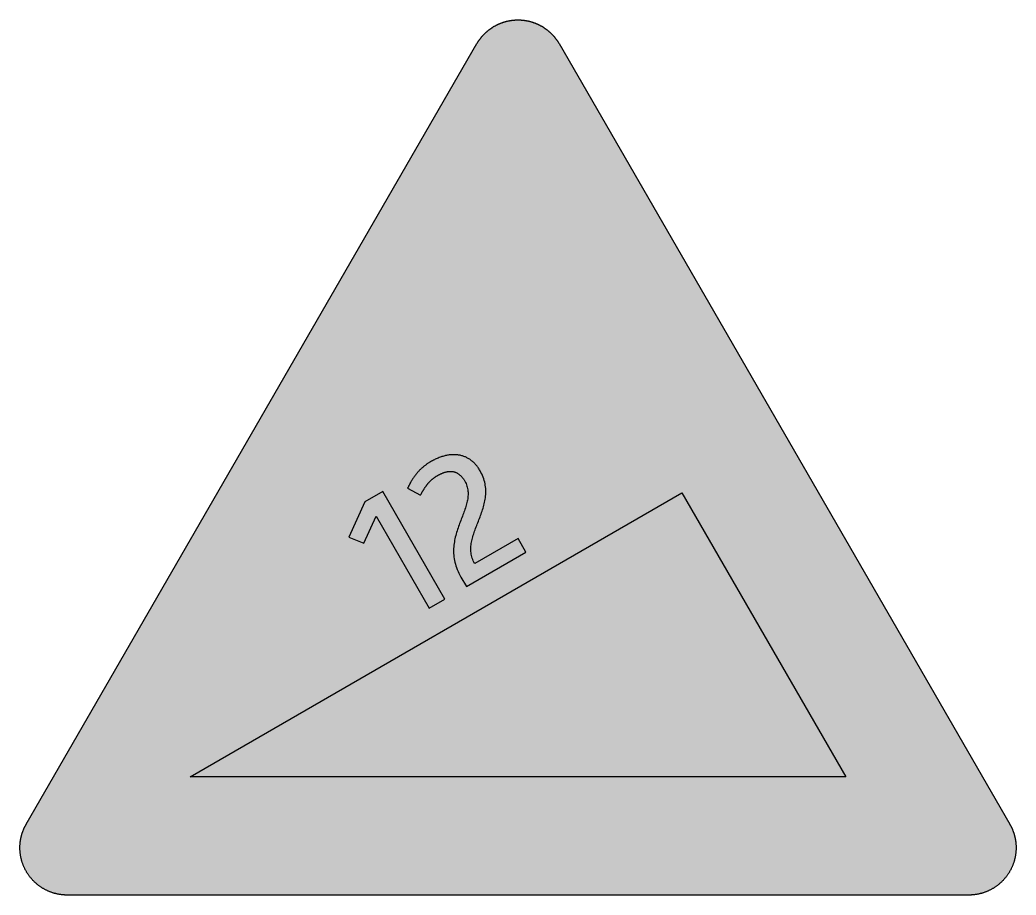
# Model space of a CAD drawing. Header units: millimetres. Extents: x 0 to 297, y 0 to 261.
import ezdxf

# ---------------------------------------------------------------- set-up
doc = ezdxf.new("R2010")
doc.units = ezdxf.units.MM

msp = doc.modelspace()

# ---------------------------------------------------------------- hatches: boundary and pattern name
for color, points in [(254, [(14.1633, 0.0526), (13.9878, 0.0533), (13.8125, 0.0559), (13.6373, 0.061), (13.462, 0.0686), (13.2893, 0.0787), (13.114, 0.0914), (12.9413, 0.1041), (12.7686, 0.1194), (12.5959, 0.1397), (12.4231, 0.16), (12.2504, 0.1803), (12.0777, 0.2057), (11.9075, 0.2337), (11.7373, 0.2616), (11.5672, 0.2921), (11.397, 0.3251), (11.2268, 0.3607), (11.0592, 0.3962), (10.8915, 0.4369), (10.7239, 0.4775), (10.5562, 0.5207), (10.3886, 0.5664), (10.2235, 0.6121), (10.0584, 0.6604), (9.8933, 0.7137), (9.7307, 0.7645), (9.5682, 0.8204), (9.4056, 0.8788), (9.2431, 0.9373), (9.083, 0.9982), (8.923, 1.0617), (8.763, 1.1252), (8.6055, 1.1938), (8.4455, 1.2624), (8.2906, 1.331), (8.1331, 1.4046), (7.9781, 1.4783), (7.8232, 1.5545), (7.6708, 1.6332), (7.5184, 1.7145), (7.366, 1.7958), (7.2161, 1.8796), (7.0663, 1.966), (6.919, 2.0549), (6.7716, 2.1438), (6.6243, 2.2352), (6.4795, 2.3266), (6.3348, 2.4232), (6.19, 2.5197), (6.0477, 2.6187), (5.908, 2.7178), (5.7683, 2.8219), (5.6286, 2.9261), (5.4915, 3.0302), (5.3543, 3.1394), (5.2197, 3.2487), (5.0851, 3.3579), (4.953, 3.4722), (4.8209, 3.5865), (4.6914, 3.7033), (4.5644, 3.8202), (4.4348, 3.9395), (4.3104, 4.0615), (4.1859, 4.1859), (4.0615, 4.3104), (3.9395, 4.4374), (3.8202, 4.5644), (3.7033, 4.6914), (3.5865, 4.8235), (3.4722, 4.953), (3.3579, 5.0876), (3.2487, 5.2197), (3.1369, 5.3543), (3.0302, 5.4915), (2.9235, 5.6286), (2.8194, 5.7683), (2.7178, 5.908), (2.6187, 6.0503), (2.5197, 6.19), (2.4232, 6.3348), (2.3266, 6.4795), (2.2352, 6.6243), (2.1438, 6.7716), (2.0523, 6.919), (1.966, 7.0663), (1.8796, 7.2161), (1.7958, 7.366), (1.7145, 7.5184), (1.6332, 7.6708), (1.5545, 7.8232), (1.4783, 7.9781), (1.4046, 8.1331), (1.331, 8.2906), (1.2598, 8.4455), (1.1913, 8.6055), (1.1252, 8.763), (1.0592, 8.923), (0.9982, 9.083), (0.9373, 9.2431), (0.8763, 9.4056), (0.8204, 9.5682), (0.7645, 9.7307), (0.7112, 9.8933), (0.6604, 10.0584), (0.6121, 10.2235), (0.5639, 10.3911), (0.5207, 10.5562), (0.4775, 10.7239), (0.4343, 10.8915), (0.3962, 11.0592), (0.3607, 11.2268), (0.3251, 11.397), (0.2921, 11.5672), (0.2616, 11.7373), (0.2311, 11.9075), (0.2057, 12.0802), (0.1803, 12.2504), (0.1575, 12.4231), (0.1372, 12.5959), (0.1194, 12.7686), (0.1041, 12.9413), (0.0889, 13.114), (0.0787, 13.2893), (0.0686, 13.462), (0.061, 13.6373), (0.0559, 13.8125), (0.0508, 13.9878), (0.0508, 14.163), (0.0508, 14.2773), (0.0533, 14.3942), (0.0559, 14.511), (0.0584, 14.6253), (0.0635, 14.7422), (0.0686, 14.859), (0.0737, 14.9733), (0.0813, 15.0901), (0.0889, 15.2044), (0.0991, 15.3187), (0.1092, 15.4356), (0.1194, 15.5499), (0.1321, 15.6642), (0.1448, 15.7785), (0.1575, 15.8953), (0.1727, 16.0096), (0.188, 16.1239), (0.2032, 16.2382), (0.221, 16.35), (0.2413, 16.4643), (0.2591, 16.5786), (0.2794, 16.6929), (0.2997, 16.8046), (0.3226, 16.9189), (0.3454, 17.0307), (0.3708, 17.145), (0.3937, 17.2568), (0.4191, 17.3685), (0.447, 17.4803), (0.475, 17.592), (0.5029, 17.7038), (0.5334, 17.8156), (0.5613, 17.9273), (0.5944, 18.0365), (0.6248, 18.1483), (0.6579, 18.2575), (0.6934, 18.3693), (0.7264, 18.4785), (0.762, 18.5877), (0.8001, 18.6969), (0.8382, 18.8062), (0.8763, 18.9128), (0.9144, 19.0221), (0.955, 19.1313), (0.9957, 19.238), (1.0389, 19.3446), (1.0795, 19.4539), (1.1252, 19.5605), (1.1684, 19.6647), (1.2141, 19.7714), (1.2598, 19.878), (1.3081, 19.9822), (1.3564, 20.0889), (1.4046, 20.193), (1.4554, 20.2971), (1.5062, 20.4013), (1.557, 20.5054), (1.6104, 20.607), (1.6637, 20.7112), (1.717, 20.8128), (1.7729, 20.9144), (1.8263, 21.016), (1.8847, 21.1176), (1.9406, 21.2192), (136.2523, 253.8501), (136.3091, 253.9492), (136.3675, 254.0483), (136.4285, 254.1473), (136.4894, 254.2464), (136.5504, 254.3454), (136.6139, 254.442), (136.6774, 254.5385), (136.7409, 254.635), (136.8044, 254.7315), (136.8704, 254.8255), (136.9365, 254.922), (137.0025, 255.016), (137.0711, 255.11), (137.1397, 255.2014), (137.2083, 255.2954), (137.2794, 255.3868), (137.3505, 255.4783), (137.4216, 255.5672), (137.4927, 255.6586), (137.5664, 255.7475), (137.6401, 255.8364), (137.7137, 255.9253), (137.7874, 256.0117), (137.8636, 256.098), (137.9398, 256.1844), (138.016, 256.2708), (138.0947, 256.3546), (138.1735, 256.4409), (138.2522, 256.5222), (138.3309, 256.606), (138.4122, 256.6899), (138.4935, 256.7711), (138.5748, 256.8524), (138.6586, 256.9312), (138.7399, 257.0124), (138.8237, 257.0912), (138.9075, 257.1699), (138.9939, 257.2461), (139.0802, 257.3249), (139.1641, 257.4011), (139.253, 257.4747), (139.3393, 257.5509), (139.4282, 257.6246), (139.5171, 257.6982), (139.606, 257.7719), (139.6949, 257.843), (139.7864, 257.9141), (139.8778, 257.9853), (139.9692, 258.0564), (140.0607, 258.125), (140.1547, 258.1935), (140.2486, 258.2596), (140.3426, 258.3282), (140.4366, 258.3942), (140.5331, 258.4602), (140.6296, 258.5237), (140.7262, 258.5872), (140.8227, 258.6507), (140.9192, 258.7142), (141.0183, 258.7752), (141.1173, 258.8362), (141.2164, 258.8946), (141.3154, 258.9555), (141.4145, 259.014), (141.5161, 259.0698), (141.6177, 259.1283), (141.7193, 259.1841), (141.8209, 259.2375), (141.9225, 259.2934), (142.0266, 259.3467), (142.1308, 259.3975), (142.2324, 259.4508), (142.3365, 259.5016), (142.4407, 259.5499), (142.5473, 259.6007), (142.6515, 259.6464), (142.7556, 259.6947), (142.8623, 259.7404), (142.969, 259.7861), (143.0757, 259.8318), (143.1823, 259.875), (143.289, 259.9182), (143.3957, 259.9588), (143.5049, 259.9995), (143.6116, 260.0401), (143.7208, 260.0808), (143.83, 260.1189), (143.9393, 260.1544), (144.0485, 260.1925), (144.1577, 260.2281), (144.2669, 260.2636), (144.3761, 260.2967), (144.4879, 260.3297), (144.5971, 260.3627), (144.7089, 260.3932), (144.8206, 260.4237), (144.9299, 260.4516), (145.0416, 260.4821), (145.1534, 260.5075), (145.2651, 260.5354), (145.3794, 260.5608), (145.4912, 260.5862), (145.603, 260.6091), (145.7173, 260.6319), (145.829, 260.6548), (145.9433, 260.6751), (146.0551, 260.6954), (146.1694, 260.7158), (146.2837, 260.7335), (146.398, 260.7513), (146.5123, 260.7666), (146.6266, 260.7818), (146.7409, 260.797), (146.8552, 260.8123), (146.9695, 260.825), (147.0838, 260.8351), (147.2006, 260.8478), (147.3149, 260.858), (147.4292, 260.8656), (147.5461, 260.8732), (147.6604, 260.8809), (147.7772, 260.8859), (147.8915, 260.8936), (148.0083, 260.8961), (148.1226, 260.9012), (148.2395, 260.9037), (148.3563, 260.9037), (148.4706, 260.9037), (148.5875, 260.9037), (148.7043, 260.9037), (148.8186, 260.9012), (148.9354, 260.8961), (149.0523, 260.8936), (149.1666, 260.8859), (149.2834, 260.8809), (149.3977, 260.8732), (149.512, 260.8656), (149.6289, 260.858), (149.7432, 260.8478), (149.8575, 260.8351), (149.9743, 260.825), (150.0886, 260.8123), (150.2029, 260.797), (150.3172, 260.7818), (150.4315, 260.7666), (150.5458, 260.7513), (150.6601, 260.7335), (150.7744, 260.7158), (150.8862, 260.6954), (151.0005, 260.6751), (151.1148, 260.6548), (151.2265, 260.6319), (151.3408, 260.6091), (151.4526, 260.5862), (151.5643, 260.5608), (151.6761, 260.5354), (151.7879, 260.5075), (151.8996, 260.4821), (152.0114, 260.4516), (152.1231, 260.4237), (152.2349, 260.3932), (152.3467, 260.3627), (152.4559, 260.3297), (152.5676, 260.2967), (152.6769, 260.2636), (152.7861, 260.2281), (152.8953, 260.1925), (153.0045, 260.1544), (153.1137, 260.1189), (153.223, 260.0808), (153.3296, 260.0401), (153.4389, 259.9995), (153.5455, 259.9588), (153.6548, 259.9182), (153.7614, 259.875), (153.8681, 259.8318), (153.9748, 259.7861), (154.0789, 259.7404), (154.1856, 259.6947), (154.2923, 259.6464), (154.3964, 259.6007), (154.5006, 259.5499), (154.6047, 259.5016), (154.7089, 259.4508), (154.813, 259.3975), (154.9171, 259.3467), (155.0187, 259.2934), (155.1203, 259.2375), (155.2245, 259.1841), (155.3261, 259.1283), (155.4251, 259.0698), (155.5267, 259.014), (155.6283, 258.9555), (155.7274, 258.8946), (155.8265, 258.8362), (155.9255, 258.7752), (156.022, 258.7142), (156.1211, 258.6507), (156.2176, 258.5872), (156.3141, 258.5237), (156.4107, 258.4602), (156.5046, 258.3942), (156.6012, 258.3282), (156.6951, 258.2596), (156.7866, 258.1935), (156.8806, 258.125), (156.972, 258.0564), (157.066, 257.9853), (157.1574, 257.9141), (157.2463, 257.843), (157.3378, 257.7719), (157.4267, 257.6982), (157.5156, 257.6246), (157.6019, 257.5509), (157.6908, 257.4747), (157.7772, 257.4011), (157.8635, 257.3249), (157.9499, 257.2461), (158.0337, 257.1699), (158.1201, 257.0912), (158.2039, 257.0124), (158.2852, 256.9312), (158.369, 256.8524), (158.4503, 256.7711), (158.5316, 256.6899), (158.6103, 256.606), (158.6916, 256.5222), (158.7703, 256.4409), (158.8491, 256.3546), (158.9253, 256.2708), (159.004, 256.1844), (159.0802, 256.098), (159.1539, 256.0117), (159.2301, 255.9253), (159.3037, 255.8364), (159.3774, 255.7475), (159.451, 255.6586), (159.5222, 255.5672), (159.5933, 255.4783), (159.6644, 255.3868), (159.7355, 255.2954), (159.8041, 255.2014), (159.8727, 255.11), (159.9387, 255.016), (160.0073, 254.922), (160.0733, 254.8255), (160.1368, 254.7315), (160.2029, 254.635), (160.2664, 254.5385), (160.3299, 254.442), (160.3908, 254.3454), (160.4543, 254.2464), (160.5153, 254.1473), (160.5737, 254.0483), (160.6347, 253.9492), (160.6906, 253.8476), (295.0023, 21.2192), (295.0591, 21.1176), (295.115, 21.016), (295.1709, 20.9144), (295.2267, 20.8128), (295.2801, 20.7112), (295.3334, 20.607), (295.3868, 20.5054), (295.4376, 20.4013), (295.4884, 20.2971), (295.5392, 20.193), (295.5874, 20.0889), (295.6357, 19.9822), (295.6814, 19.878), (295.7297, 19.7714), (295.7754, 19.6647), (295.8186, 19.5605), (295.8617, 19.4539), (295.9049, 19.3446), (295.9481, 19.238), (295.9887, 19.1313), (296.0294, 19.0221), (296.0675, 18.9128), (296.1056, 18.8062), (296.1437, 18.6969), (296.1792, 18.5877), (296.2148, 18.4785), (296.2504, 18.3693), (296.2834, 18.2575), (296.3164, 18.1483), (296.3494, 18.0365), (296.3799, 17.9273), (296.4104, 17.8156), (296.4409, 17.7038), (296.4688, 17.592), (296.4967, 17.4803), (296.5221, 17.3685), (296.5475, 17.2568), (296.5729, 17.145), (296.5958, 17.0307), (296.6212, 16.9189), (296.6415, 16.8046), (296.6644, 16.6929), (296.6822, 16.5786), (296.7025, 16.4643), (296.7203, 16.35), (296.738, 16.2382), (296.7558, 16.1239), (296.7711, 16.0096), (296.7838, 15.8953), (296.799, 15.7785), (296.8117, 15.6642), (296.8244, 15.5499), (296.8346, 15.4356), (296.8447, 15.3187), (296.8523, 15.2044), (296.86, 15.0901), (296.8676, 14.9733), (296.8752, 14.859), (296.8803, 14.7422), (296.8828, 14.6253), (296.8879, 14.511), (296.8904, 14.3942), (296.8904, 14.2773), (296.8904, 14.163), (296.8904, 13.9878), (296.8879, 13.8125), (296.8828, 13.6373), (296.8752, 13.462), (296.865, 13.2893), (296.8523, 13.114), (296.8396, 12.9413), (296.8219, 12.7686), (296.8041, 12.5959), (296.7838, 12.4231), (296.7609, 12.2504), (296.738, 12.0802), (296.7101, 11.9075), (296.6822, 11.7373), (296.6517, 11.5672), (296.6187, 11.397), (296.5831, 11.2268), (296.545, 11.0592), (296.5069, 10.8915), (296.4663, 10.7239), (296.4231, 10.5562), (296.3774, 10.3911), (296.3316, 10.2235), (296.2808, 10.0584), (296.23, 9.8933), (296.1767, 9.7307), (296.1234, 9.5682), (296.0649, 9.4056), (296.0065, 9.2431), (295.9456, 9.083), (295.8821, 8.923), (295.8186, 8.763), (295.75, 8.6055), (295.6814, 8.4455), (295.6103, 8.2906), (295.5392, 8.1331), (295.463, 7.9781), (295.3868, 7.8232), (295.3106, 7.6708), (295.2293, 7.5184), (295.148, 7.366), (295.0642, 7.2161), (294.9778, 7.0663), (294.8889, 6.919), (294.8, 6.7716), (294.7086, 6.6243), (294.6146, 6.4795), (294.5206, 6.3348), (294.4241, 6.19), (294.325, 6.0503), (294.226, 5.908), (294.1218, 5.7683), (294.0177, 5.6286), (293.9136, 5.4915), (293.8043, 5.3543), (293.6951, 5.2197), (293.5859, 5.0876), (293.4716, 4.953), (293.3573, 4.8235), (293.2405, 4.6914), (293.1236, 4.5644), (293.0042, 4.4374), (292.8823, 4.3104), (292.7579, 4.1859), (292.6334, 4.0615), (292.5089, 3.9395), (292.3794, 3.8202), (292.2524, 3.7033), (292.1203, 3.5865), (291.9908, 3.4722), (291.8562, 3.3579), (291.7241, 3.2487), (291.5895, 3.1394), (291.4523, 3.0302), (291.3151, 2.9261), (291.1754, 2.8219), (291.0357, 2.7178), (290.8935, 2.6187), (290.7513, 2.5197), (290.609, 2.4232), (290.4642, 2.3266), (290.3195, 2.2352), (290.1721, 2.1438), (290.0248, 2.0549), (289.8775, 1.966), (289.7276, 1.8796), (289.5778, 1.7958), (289.4254, 1.7145), (289.273, 1.6332), (289.118, 1.5545), (288.9656, 1.4783), (288.8107, 1.4046), (288.6532, 1.331), (288.4957, 1.2624), (288.3383, 1.1938), (288.1808, 1.1252), (288.0208, 1.0617), (287.8607, 0.9982), (287.7007, 0.9373), (287.5382, 0.8788), (287.3756, 0.8204), (287.213, 0.7645), (287.0479, 0.7137), (286.8854, 0.6604), (286.7203, 0.6121), (286.5526, 0.5664), (286.3875, 0.5207), (286.2199, 0.4775), (286.0523, 0.4369), (285.8846, 0.3962), (285.7144, 0.3607), (285.5468, 0.3251), (285.3766, 0.2921), (285.2064, 0.2616), (285.0363, 0.2337), (284.8635, 0.2057), (284.6934, 0.1803), (284.5206, 0.16), (284.3479, 0.1397), (284.1752, 0.1194), (284.0025, 0.1041), (283.8272, 0.0914), (283.6545, 0.0787), (283.4792, 0.0686), (283.3065, 0.061), (283.1313, 0.0559), (282.956, 0.0533), (282.7807, 0.0508)]), (59, [(124.4589, 125.0735), (124.5921, 125.1483), (124.7292, 125.2245), (124.8639, 125.2982), (125.001, 125.3719), (125.1382, 125.4404), (125.2728, 125.509), (125.41, 125.5751), (125.5471, 125.6386), (125.6817, 125.6995), (125.8189, 125.7579), (125.9561, 125.8164), (126.0932, 125.8697), (126.2304, 125.9205), (126.365, 125.9713), (126.5022, 126.017), (126.6393, 126.0602), (126.7739, 126.1008), (126.9111, 126.1389), (127.0457, 126.1745), (127.1829, 126.205), (127.3175, 126.2329), (127.4521, 126.2583), (127.5893, 126.2812), (127.7239, 126.299), (127.8585, 126.3142), (127.9906, 126.3269), (128.1252, 126.3345), (128.2573, 126.3396), (128.3919, 126.3396), (128.524, 126.3371), (128.6561, 126.3294), (128.7882, 126.3193), (128.9177, 126.304), (129.0498, 126.2863), (129.1793, 126.2634), (129.3089, 126.2355), (129.4384, 126.2024), (129.5654, 126.1669), (129.6949, 126.1262), (129.8219, 126.0805), (129.9464, 126.0297), (130.0734, 125.9764), (130.1979, 125.9154), (130.3223, 125.8519), (130.4468, 125.7833), (130.5687, 125.7097), (130.6906, 125.6284), (130.8125, 125.5446), (130.9319, 125.4557), (131.0513, 125.3592), (131.1707, 125.2601), (131.2875, 125.1534), (131.4044, 125.0417), (131.5187, 124.9248), (131.6355, 124.8029), (131.7473, 124.6734), (131.8616, 124.5387), (131.9733, 124.399), (132.0825, 124.2517), (132.1918, 124.1019), (132.301, 123.9418), (132.4077, 123.7767), (132.5143, 123.6066), (132.6185, 123.4288), (132.8166, 123.0655), (132.9893, 122.6998), (133.1366, 122.334), (133.2636, 121.9657), (133.3703, 121.5974), (133.4541, 121.2266), (133.5176, 120.8532), (133.5634, 120.4798), (133.5888, 120.1039), (133.5989, 119.7254), (133.5913, 119.347), (133.5659, 118.9634), (133.5278, 118.5799), (133.4745, 118.1938), (133.4084, 117.8052), (133.3297, 117.4166), (133.2408, 117.0229), (133.1392, 116.6292), (133.03, 116.2304), (132.908, 115.8316), (132.781, 115.4303), (132.6464, 115.0239), (132.5042, 114.6175), (132.3543, 114.206), (132.2019, 113.7945), (132.047, 113.378), (131.887, 112.9589), (131.7244, 112.5372), (131.5593, 112.1131), (131.3967, 111.6838), (131.2316, 111.252), (131.0691, 110.8202), (130.9091, 110.3808), (130.749, 109.9414), (130.5941, 109.4969), (130.4442, 109.0473), (130.2995, 108.5977), (130.1598, 108.143), (130.0277, 107.6833), (129.9032, 107.221), (129.7889, 106.7537), (129.6822, 106.2838), (129.5883, 105.8113), (129.5019, 105.3338), (129.4308, 104.8512), (129.3698, 104.3661), (129.3241, 103.8758), (129.2936, 103.3805), (129.2784, 102.8802), (129.2784, 102.3772), (129.2962, 101.8718), (129.3317, 101.3587), (129.3851, 100.8431), (129.4587, 100.3198), (129.5552, 99.7941), (129.6695, 99.2632), (129.8067, 98.7298), (129.9693, 98.1888), (130.1521, 97.6427), (130.363, 97.094), (130.5992, 96.5378), (130.8583, 95.9764), (131.1478, 95.4126), (131.4653, 94.8411), (133.1076, 92.0006), (150.8414, 102.2396), (148.4863, 106.317), (135.563, 98.8565), (135.3464, 99.248), (135.1585, 99.6417), (134.9908, 100.0379), (134.8486, 100.4316), (134.7292, 100.8278), (134.6276, 101.2241), (134.5489, 101.6229), (134.4905, 102.0216), (134.4498, 102.4204), (134.427, 102.8192), (134.4219, 103.2205), (134.4346, 103.6218), (134.46, 104.0232), (134.5032, 104.427), (134.559, 104.8334), (134.6276, 105.2373), (134.7089, 105.6437), (134.8003, 106.0526), (134.9019, 106.4616), (135.0162, 106.8705), (135.1382, 107.282), (135.2677, 107.696), (135.4049, 108.1075), (135.5471, 108.524), (135.697, 108.9406), (135.8519, 109.3572), (136.0094, 109.7763), (136.1719, 110.1979), (136.3345, 110.6195), (136.5021, 111.0412), (136.6672, 111.4679), (136.8323, 111.8946), (136.9974, 112.3213), (137.1625, 112.7506), (137.3226, 113.1824), (137.48, 113.6167), (137.6324, 114.0511), (137.7823, 114.488), (137.9245, 114.9248), (138.0592, 115.3643), (138.1887, 115.8062), (138.3081, 116.2507), (138.4198, 116.6952), (138.5189, 117.1423), (138.6103, 117.5918), (138.6891, 118.044), (138.7526, 118.4986), (138.8059, 118.9533), (138.844, 119.4105), (138.8694, 119.8702), (138.877, 120.3325), (138.8669, 120.7973), (138.8415, 121.2621), (138.7983, 121.732), (138.7348, 122.2019), (138.651, 122.6744), (138.5468, 123.1494), (138.4224, 123.6294), (138.2751, 124.1095), (138.1023, 124.5921), (137.9093, 125.0772), (137.6883, 125.5649), (137.4419, 126.0551), (137.1702, 126.5479), (137.0279, 126.7892), (136.8806, 127.0254), (136.7307, 127.254), (136.5758, 127.4775), (136.4183, 127.6934), (136.2583, 127.9042), (136.0932, 128.11), (135.9256, 128.3081), (135.7554, 128.5011), (135.5801, 128.6866), (135.4023, 128.8669), (135.222, 129.0396), (135.0366, 129.2073), (134.8486, 129.3673), (134.6581, 129.5222), (134.4651, 129.6695), (134.2695, 129.8118), (134.0688, 129.9464), (133.8656, 130.0759), (133.6624, 130.2004), (133.4541, 130.3172), (133.2408, 130.4265), (133.0274, 130.5306), (132.8115, 130.6271), (132.5931, 130.7186), (132.3696, 130.8049), (132.146, 130.8811), (131.9174, 130.9548), (131.6888, 131.0208), (131.4577, 131.0792), (131.2215, 131.1326), (130.9853, 131.1783), (130.7465, 131.2164), (130.5027, 131.2494), (130.2588, 131.2774), (130.015, 131.2977), (129.7661, 131.3104), (129.5146, 131.318), (129.2631, 131.3205), (129.0066, 131.3129), (128.7501, 131.3002), (128.491, 131.2824), (128.2319, 131.257), (127.9703, 131.224), (127.7036, 131.1859), (127.4394, 131.1402), (127.1702, 131.0894), (126.9009, 131.031), (126.6292, 130.9675), (126.3574, 130.8938), (126.0831, 130.8176), (125.8062, 130.7313), (125.5293, 130.6398), (125.2499, 130.5433), (124.968, 130.4366), (124.6861, 130.3249), (124.4041, 130.208), (124.1171, 130.0836), (123.8326, 129.9515), (123.5456, 129.8118), (123.256, 129.667), (122.9665, 129.5171), (122.6769, 129.3571), (122.3848, 129.192), (122.2121, 129.0904), (122.0419, 128.9888), (121.8743, 128.8847), (121.7092, 128.778), (121.5466, 128.6688), (121.3866, 128.5621), (121.2266, 128.4503), (121.0716, 128.3386), (120.9192, 128.2243), (120.7668, 128.11), (120.6195, 127.9957), (120.4722, 127.8788), (120.3274, 127.7595), (120.1852, 127.6401), (120.0455, 127.5207), (119.9083, 127.3988), (119.7737, 127.2769), (119.6416, 127.1549), (119.5095, 127.0305), (119.38, 126.906), (119.2555, 126.779), (119.1311, 126.6546), (119.0066, 126.5276), (118.8872, 126.398), (118.7704, 126.271), (118.6536, 126.1415), (118.5393, 126.0119), (118.4275, 125.8824), (118.3157, 125.7529), (118.2091, 125.6233), (118.1024, 125.4912), (117.9982, 125.3617), (117.8966, 125.2296), (117.795, 125.0975), (117.696, 124.9655), (117.5995, 124.8359), (117.5055, 124.7038), (117.414, 124.5718), (117.3226, 124.4397), (117.2312, 124.3076), (117.1448, 124.1755), (117.0584, 124.046), (116.9746, 123.9139), (116.8933, 123.7818), (116.8121, 123.6523), (116.7333, 123.5227), (116.6571, 123.3932), (116.5809, 123.2637), (116.5073, 123.1341), (116.4336, 123.0071), (116.3625, 122.8776), (116.2939, 122.7506), (116.2279, 122.6236), (116.1618, 122.4991), (116.0958, 122.3747), (116.0323, 122.2502), (115.9713, 122.1283), (115.9129, 122.0038), (115.8545, 121.8844), (115.7961, 121.7625), (115.7402, 121.6431), (115.6868, 121.5263), (115.6335, 121.4095), (115.5827, 121.2926), (119.4057, 119.2237), (119.4664, 119.3368), (119.5273, 119.4537), (119.5908, 119.568), (119.6518, 119.6797), (119.7127, 119.7915), (119.7762, 119.9032), (119.8372, 120.015), (119.9007, 120.1242), (119.9617, 120.236), (120.0252, 120.3427), (120.0861, 120.4519), (120.1496, 120.5586), (120.2131, 120.6652), (120.2766, 120.7694), (120.3401, 120.8761), (120.4036, 120.9802), (120.4671, 121.0818), (120.5332, 121.1859), (120.5992, 121.2875), (120.6627, 121.3866), (120.7313, 121.4882), (120.7973, 121.5873), (120.8634, 121.6863), (120.9319, 121.7828), (121.0005, 121.8819), (121.0691, 121.9784), (121.1402, 122.0724), (121.2088, 122.1689), (121.2799, 122.2629), (121.3536, 122.3543), (121.4247, 122.4483), (121.4984, 122.5398), (121.5746, 122.6312), (121.6482, 122.7201), (121.7244, 122.8115), (121.8032, 122.8979), (121.8794, 122.9868), (121.9581, 123.0732), (122.0394, 123.1595), (122.1207, 123.2459), (122.2019, 123.3322), (122.2858, 123.4161), (122.3696, 123.4999), (122.4559, 123.5812), (122.5423, 123.6624), (122.6312, 123.7437), (122.7201, 123.825), (122.8115, 123.9037), (122.903, 123.9825), (122.9944, 124.0612), (123.0909, 124.1374), (123.1849, 124.2136), (123.284, 124.2898), (123.383, 124.366), (123.4821, 124.4397), (123.5837, 124.5133), (123.6878, 124.5845), (123.792, 124.6581), (123.8987, 124.7292), (124.0079, 124.7978), (124.1171, 124.8689), (124.2289, 124.9375), (124.3432, 125.0061), (124.4575, 125.0721)]), (59, [(50.8261, 35.3304), (197.2966, 119.8965), (246.1204, 35.3304)]), (59, [(122.0156, 85.597), (126.6899, 88.2964), (108.1691, 120.3745), (102.8541, 117.3057), (98.0377, 106.7029), (102.4819, 104.9323), (106.1942, 113.0021)])]:
    msp.add_hatch(color=color).paths.add_polyline_path(points)
h = msp.add_hatch(color=22)
h.paths.add_polyline_path([(14.1633, 5.3442), (13.9344, 5.3467), (13.7084, 5.3543), (13.4849, 5.3696), (13.2613, 5.3873), (13.0378, 5.4127), (12.8194, 5.4458), (12.6009, 5.4813), (12.385, 5.522), (12.1717, 5.5677), (11.9583, 5.621), (11.7475, 5.6769), (11.5392, 5.7404), (11.3335, 5.8064), (11.1303, 5.8776), (10.9296, 5.9538), (10.729, 6.035), (10.5334, 6.1214), (10.3378, 6.2128), (10.1473, 6.3068), (9.9593, 6.4084), (9.7714, 6.5126), (9.5885, 6.6192), (9.4082, 6.7335), (9.2304, 6.8504), (9.0576, 6.9698), (8.8849, 7.0942), (8.7173, 7.2238), (8.5522, 7.3584), (8.3896, 7.493), (8.2321, 7.6352), (8.0772, 7.7775), (7.9273, 7.9273), (7.7775, 8.0772), (7.6352, 8.2321), (7.493, 8.3922), (7.3558, 8.5522), (7.2238, 8.7173), (7.0942, 8.8849), (6.9698, 9.0576), (6.8504, 9.2329), (6.7335, 9.4082), (6.6192, 9.5885), (6.5126, 9.7739), (6.4084, 9.9593), (6.3068, 10.1473), (6.2128, 10.3403), (6.1214, 10.5334), (6.035, 10.729), (5.9538, 10.9296), (5.8776, 11.1303), (5.8064, 11.3335), (5.7404, 11.5392), (5.6769, 11.7475), (5.621, 11.9583), (5.5677, 12.1717), (5.522, 12.385), (5.4813, 12.6009), (5.4432, 12.8194), (5.4127, 13.0404), (5.3873, 13.2613), (5.3696, 13.4849), (5.3543, 13.7084), (5.3467, 13.9344), (5.3416, 14.163), (5.3442, 14.2342), (5.3442, 14.3078), (5.3442, 14.3789), (5.3467, 14.4526), (5.3492, 14.5237), (5.3543, 14.5974), (5.3569, 14.6685), (5.3619, 14.7422), (5.367, 14.8133), (5.3721, 14.8869), (5.3797, 14.9581), (5.3848, 15.0292), (5.3924, 15.1003), (5.4, 15.174), (5.4102, 15.2451), (5.4178, 15.3162), (5.428, 15.3873), (5.4381, 15.4584), (5.4483, 15.5296), (5.461, 15.6007), (5.4737, 15.6718), (5.4864, 15.7429), (5.4991, 15.814), (5.5118, 15.8852), (5.527, 15.9563), (5.5423, 16.0249), (5.5575, 16.096), (5.5728, 16.1671), (5.5905, 16.2357), (5.6083, 16.3068), (5.6261, 16.3754), (5.6439, 16.444), (5.6617, 16.5151), (5.682, 16.5837), (5.7023, 16.6522), (5.7226, 16.7208), (5.7429, 16.7919), (5.7658, 16.8605), (5.7887, 16.9266), (5.8115, 16.9951), (5.8344, 17.0637), (5.8572, 17.1323), (5.8826, 17.2009), (5.908, 17.2669), (5.9334, 17.3355), (5.9588, 17.4015), (5.9868, 17.4676), (6.0147, 17.5362), (6.0427, 17.6022), (6.0706, 17.6682), (6.0985, 17.7343), (6.129, 17.8003), (6.1595, 17.8664), (6.19, 17.9299), (6.2205, 17.9959), (6.2509, 18.0619), (6.284, 18.1254), (6.317, 18.1915), (6.35, 18.255), (6.383, 18.3185), (6.4186, 18.382), (6.4541, 18.4455), (6.4897, 18.509), (6.5253, 18.5725), (140.8356, 251.2042), (140.909, 251.3305), (140.9852, 251.4549), (141.064, 251.5794), (141.1453, 251.7013), (141.2265, 251.8232), (141.3129, 251.9426), (141.3967, 252.0594), (141.4856, 252.1763), (141.5745, 252.2906), (141.666, 252.4023), (141.7599, 252.5141), (141.8539, 252.6233), (141.9504, 252.73), (142.0495, 252.8367), (142.1486, 252.9408), (142.2502, 253.0424), (142.3518, 253.144), (142.4559, 253.2431), (142.5626, 253.3396), (142.6693, 253.4336), (142.7785, 253.5276), (142.8877, 253.619), (142.9995, 253.7104), (143.1112, 253.7968), (143.2255, 253.8832), (143.3424, 253.967), (143.4592, 254.0483), (143.576, 254.1295), (143.6954, 254.2083), (143.8173, 254.2845), (143.9393, 254.3581), (144.0612, 254.4318), (144.1856, 254.5004), (144.3126, 254.569), (144.4371, 254.635), (144.5666, 254.701), (144.6936, 254.762), (144.8232, 254.823), (144.9553, 254.8814), (145.0848, 254.9373), (145.2194, 254.9906), (145.3515, 255.0414), (145.4861, 255.0922), (145.6207, 255.1405), (145.7579, 255.1836), (145.8951, 255.2268), (146.0322, 255.2675), (146.1694, 255.3081), (146.3091, 255.3437), (146.4488, 255.3792), (146.591, 255.4097), (146.7307, 255.4402), (146.873, 255.4681), (147.0152, 255.491), (147.16, 255.5138), (147.3022, 255.5342), (147.447, 255.5519), (147.5918, 255.5697), (147.7391, 255.5824), (147.8839, 255.5926), (148.0312, 255.6027), (148.176, 255.6078), (148.3233, 255.6104), (148.4706, 255.6129), (148.6179, 255.6104), (148.7653, 255.6078), (148.9126, 255.6027), (149.0599, 255.5926), (149.2047, 255.5824), (149.3495, 255.5697), (149.4942, 255.5519), (149.639, 255.5342), (149.7838, 255.5138), (149.926, 255.491), (150.0683, 255.4681), (150.2105, 255.4402), (150.3528, 255.4097), (150.4925, 255.3792), (150.6347, 255.3437), (150.7719, 255.3081), (150.9116, 255.2675), (151.0487, 255.2268), (151.1859, 255.1836), (151.323, 255.1405), (151.4577, 255.0922), (151.5923, 255.0414), (151.7244, 254.9906), (151.8564, 254.9373), (151.9885, 254.8814), (152.1206, 254.823), (152.2501, 254.762), (152.3771, 254.701), (152.5041, 254.635), (152.6311, 254.569), (152.7581, 254.5004), (152.8801, 254.4318), (153.0045, 254.3581), (153.1264, 254.2845), (153.2458, 254.2083), (153.3652, 254.1295), (153.4846, 254.0483), (153.6014, 253.967), (153.7157, 253.8832), (153.83, 253.7968), (153.9443, 253.7104), (154.0561, 253.619), (154.1653, 253.5276), (154.2745, 253.4336), (154.3812, 253.3396), (154.4879, 253.2431), (154.592, 253.144), (154.6936, 253.0424), (154.7952, 252.9408), (154.8943, 252.8367), (154.9933, 252.73), (155.0899, 252.6233), (155.1838, 252.5141), (155.2778, 252.4023), (155.3693, 252.2906), (155.4582, 252.1763), (155.5471, 252.0594), (155.6334, 251.9426), (155.7172, 251.8232), (155.7985, 251.7013), (155.8798, 251.5794), (155.9585, 251.4549), (156.0347, 251.3305), (156.1109, 251.2035), (290.4201, 18.5734), (290.4541, 18.509), (290.4896, 18.4455), (290.5252, 18.382), (290.5608, 18.3185), (290.5938, 18.255), (290.6268, 18.1915), (290.6598, 18.1254), (290.6903, 18.0619), (290.7233, 17.9959), (290.7538, 17.9299), (290.7843, 17.8664), (290.8148, 17.8003), (290.8452, 17.7343), (290.8732, 17.6682), (290.9011, 17.6022), (290.9291, 17.5362), (290.957, 17.4676), (290.9824, 17.4015), (291.0103, 17.3355), (291.0357, 17.2669), (291.0611, 17.2009), (291.084, 17.1323), (291.1094, 17.0637), (291.1323, 16.9951), (291.1551, 16.9266), (291.178, 16.8605), (291.1983, 16.7919), (291.2212, 16.7208), (291.2415, 16.6522), (291.2618, 16.5837), (291.2796, 16.5151), (291.2999, 16.444), (291.3177, 16.3754), (291.3355, 16.3068), (291.3532, 16.2357), (291.3685, 16.1671), (291.3863, 16.096), (291.4015, 16.0249), (291.4167, 15.9563), (291.4294, 15.8852), (291.4447, 15.814), (291.4574, 15.7429), (291.4701, 15.6718), (291.4828, 15.6007), (291.4929, 15.5296), (291.5031, 15.4584), (291.5133, 15.3873), (291.5234, 15.3162), (291.5336, 15.2451), (291.5412, 15.174), (291.5488, 15.1003), (291.5564, 15.0292), (291.5641, 14.9581), (291.5691, 14.8869), (291.5768, 14.8133), (291.5818, 14.7422), (291.5844, 14.6685), (291.5895, 14.5974), (291.592, 14.5237), (291.5945, 14.4526), (291.5971, 14.3789), (291.5996, 14.3078), (291.5996, 14.2342), (291.5996, 14.163), (291.5971, 13.9344), (291.5895, 13.7084), (291.5742, 13.4849), (291.5539, 13.2613), (291.5285, 13.0404), (291.498, 12.8194), (291.4625, 12.6009), (291.4218, 12.385), (291.3736, 12.1717), (291.3228, 11.9583), (291.2643, 11.7475), (291.2034, 11.5392), (291.1373, 11.3335), (291.0637, 11.1303), (290.9875, 10.9296), (290.9062, 10.729), (290.8198, 10.5334), (290.7309, 10.3403), (290.6344, 10.1473), (290.5354, 9.9593), (290.4312, 9.7739), (290.322, 9.5885), (290.2102, 9.4082), (290.0934, 9.2329), (289.974, 9.0576), (289.847, 8.8849), (289.72, 8.7173), (289.5854, 8.5522), (289.4482, 8.3922), (289.3085, 8.2321), (289.1638, 8.0772), (289.0164, 7.9273), (288.8666, 7.7775), (288.7116, 7.6352), (288.5516, 7.493), (288.3916, 7.3584), (288.2265, 7.2238), (288.0563, 7.0942), (287.8861, 6.9698), (287.7109, 6.8504), (287.5331, 6.7335), (287.3527, 6.6192), (287.1699, 6.5126), (286.9844, 6.4084), (286.7965, 6.3068), (286.6034, 6.2128), (286.4104, 6.1214), (286.2148, 6.035), (286.0142, 5.9538), (285.8135, 5.8776), (285.6103, 5.8064), (285.4046, 5.7404), (285.1963, 5.6769), (284.9855, 5.621), (284.7721, 5.5677), (284.5587, 5.522), (284.3428, 5.4813), (284.1244, 5.4458), (283.9034, 5.4127), (283.6824, 5.3873), (283.4589, 5.3696), (283.2354, 5.3543), (283.0093, 5.3467), (282.7807, 5.3442)])
h.paths.add_polyline_path([(44.716, 31.8026), (148.4725, 211.5167), (252.2305, 31.8026)], flags=16)

# ---------------------------------------------------------------- linework, layer by layer
at = {"color": 254}
msp.add_lwpolyline([(14.1633, 0.0526), (13.9878, 0.0533), (13.8125, 0.0559), (13.6373, 0.061), (13.462, 0.0686), (13.2893, 0.0787), (13.114, 0.0914), (12.9413, 0.1041), (12.7686, 0.1194), (12.5959, 0.1397), (12.4231, 0.16), (12.2504, 0.1803), (12.0777, 0.2057), (11.9075, 0.2337), (11.7373, 0.2616), (11.5672, 0.2921), (11.397, 0.3251), (11.2268, 0.3607), (11.0592, 0.3962), (10.8915, 0.4369), (10.7239, 0.4775), (10.5562, 0.5207), (10.3886, 0.5664), (10.2235, 0.6121), (10.0584, 0.6604), (9.8933, 0.7137), (9.7307, 0.7645), (9.5682, 0.8204), (9.4056, 0.8788), (9.2431, 0.9373), (9.083, 0.9982), (8.923, 1.0617), (8.763, 1.1252), (8.6055, 1.1938), (8.4455, 1.2624), (8.2906, 1.331), (8.1331, 1.4046), (7.9781, 1.4783), (7.8232, 1.5545), (7.6708, 1.6332), (7.5184, 1.7145), (7.366, 1.7958), (7.2161, 1.8796), (7.0663, 1.966), (6.919, 2.0549), (6.7716, 2.1438), (6.6243, 2.2352), (6.4795, 2.3266), (6.3348, 2.4232), (6.19, 2.5197), (6.0477, 2.6187), (5.908, 2.7178), (5.7683, 2.8219), (5.6286, 2.9261), (5.4915, 3.0302), (5.3543, 3.1394), (5.2197, 3.2487), (5.0851, 3.3579), (4.953, 3.4722), (4.8209, 3.5865), (4.6914, 3.7033), (4.5644, 3.8202), (4.4348, 3.9395), (4.3104, 4.0615), (4.1859, 4.1859), (4.0615, 4.3104), (3.9395, 4.4374), (3.8202, 4.5644), (3.7033, 4.6914), (3.5865, 4.8235), (3.4722, 4.953), (3.3579, 5.0876), (3.2487, 5.2197), (3.1369, 5.3543), (3.0302, 5.4915), (2.9235, 5.6286), (2.8194, 5.7683), (2.7178, 5.908), (2.6187, 6.0503), (2.5197, 6.19), (2.4232, 6.3348), (2.3266, 6.4795), (2.2352, 6.6243), (2.1438, 6.7716), (2.0523, 6.919), (1.966, 7.0663), (1.8796, 7.2161), (1.7958, 7.366), (1.7145, 7.5184), (1.6332, 7.6708), (1.5545, 7.8232), (1.4783, 7.9781), (1.4046, 8.1331), (1.331, 8.2906), (1.2598, 8.4455), (1.1913, 8.6055), (1.1252, 8.763), (1.0592, 8.923), (0.9982, 9.083), (0.9373, 9.2431), (0.8763, 9.4056), (0.8204, 9.5682), (0.7645, 9.7307), (0.7112, 9.8933), (0.6604, 10.0584), (0.6121, 10.2235), (0.5639, 10.3911), (0.5207, 10.5562), (0.4775, 10.7239), (0.4343, 10.8915), (0.3962, 11.0592), (0.3607, 11.2268), (0.3251, 11.397), (0.2921, 11.5672), (0.2616, 11.7373), (0.2311, 11.9075), (0.2057, 12.0802), (0.1803, 12.2504), (0.1575, 12.4231), (0.1372, 12.5959), (0.1194, 12.7686), (0.1041, 12.9413), (0.0889, 13.114), (0.0787, 13.2893), (0.0686, 13.462), (0.061, 13.6373), (0.0559, 13.8125), (0.0508, 13.9878), (0.0508, 14.163), (0.0508, 14.2773), (0.0533, 14.3942), (0.0559, 14.511), (0.0584, 14.6253), (0.0635, 14.7422), (0.0686, 14.859), (0.0737, 14.9733), (0.0813, 15.0901), (0.0889, 15.2044), (0.0991, 15.3187), (0.1092, 15.4356), (0.1194, 15.5499), (0.1321, 15.6642), (0.1448, 15.7785), (0.1575, 15.8953), (0.1727, 16.0096), (0.188, 16.1239), (0.2032, 16.2382), (0.221, 16.35), (0.2413, 16.4643), (0.2591, 16.5786), (0.2794, 16.6929), (0.2997, 16.8046), (0.3226, 16.9189), (0.3454, 17.0307), (0.3708, 17.145), (0.3937, 17.2568), (0.4191, 17.3685), (0.447, 17.4803), (0.475, 17.592), (0.5029, 17.7038), (0.5334, 17.8156), (0.5613, 17.9273), (0.5944, 18.0365), (0.6248, 18.1483), (0.6579, 18.2575), (0.6934, 18.3693), (0.7264, 18.4785), (0.762, 18.5877), (0.8001, 18.6969), (0.8382, 18.8062), (0.8763, 18.9128), (0.9144, 19.0221), (0.955, 19.1313), (0.9957, 19.238), (1.0389, 19.3446), (1.0795, 19.4539), (1.1252, 19.5605), (1.1684, 19.6647), (1.2141, 19.7714), (1.2598, 19.878), (1.3081, 19.9822), (1.3564, 20.0889), (1.4046, 20.193), (1.4554, 20.2971), (1.5062, 20.4013), (1.557, 20.5054), (1.6104, 20.607), (1.6637, 20.7112), (1.717, 20.8128), (1.7729, 20.9144), (1.8263, 21.016), (1.8847, 21.1176), (1.9406, 21.2192), (136.2523, 253.8501), (136.3091, 253.9492), (136.3675, 254.0483), (136.4285, 254.1473), (136.4894, 254.2464), (136.5504, 254.3454), (136.6139, 254.442), (136.6774, 254.5385), (136.7409, 254.635), (136.8044, 254.7315), (136.8704, 254.8255), (136.9365, 254.922), (137.0025, 255.016), (137.0711, 255.11), (137.1397, 255.2014), (137.2083, 255.2954), (137.2794, 255.3868), (137.3505, 255.4783), (137.4216, 255.5672), (137.4927, 255.6586), (137.5664, 255.7475), (137.6401, 255.8364), (137.7137, 255.9253), (137.7874, 256.0117), (137.8636, 256.098), (137.9398, 256.1844), (138.016, 256.2708), (138.0947, 256.3546), (138.1735, 256.4409), (138.2522, 256.5222), (138.3309, 256.606), (138.4122, 256.6899), (138.4935, 256.7711), (138.5748, 256.8524), (138.6586, 256.9312), (138.7399, 257.0124), (138.8237, 257.0912), (138.9075, 257.1699), (138.9939, 257.2461), (139.0802, 257.3249), (139.1641, 257.4011), (139.253, 257.4747), (139.3393, 257.5509), (139.4282, 257.6246), (139.5171, 257.6982), (139.606, 257.7719), (139.6949, 257.843), (139.7864, 257.9141), (139.8778, 257.9853), (139.9692, 258.0564), (140.0607, 258.125), (140.1547, 258.1935), (140.2486, 258.2596), (140.3426, 258.3282), (140.4366, 258.3942), (140.5331, 258.4602), (140.6296, 258.5237), (140.7262, 258.5872), (140.8227, 258.6507), (140.9192, 258.7142), (141.0183, 258.7752), (141.1173, 258.8362), (141.2164, 258.8946), (141.3154, 258.9555), (141.4145, 259.014), (141.5161, 259.0698), (141.6177, 259.1283), (141.7193, 259.1841), (141.8209, 259.2375), (141.9225, 259.2934), (142.0266, 259.3467), (142.1308, 259.3975), (142.2324, 259.4508), (142.3365, 259.5016), (142.4407, 259.5499), (142.5473, 259.6007), (142.6515, 259.6464), (142.7556, 259.6947), (142.8623, 259.7404), (142.969, 259.7861), (143.0757, 259.8318), (143.1823, 259.875), (143.289, 259.9182), (143.3957, 259.9588), (143.5049, 259.9995), (143.6116, 260.0401), (143.7208, 260.0808), (143.83, 260.1189), (143.9393, 260.1544), (144.0485, 260.1925), (144.1577, 260.2281), (144.2669, 260.2636), (144.3761, 260.2967), (144.4879, 260.3297), (144.5971, 260.3627), (144.7089, 260.3932), (144.8206, 260.4237), (144.9299, 260.4516), (145.0416, 260.4821), (145.1534, 260.5075), (145.2651, 260.5354), (145.3794, 260.5608), (145.4912, 260.5862), (145.603, 260.6091), (145.7173, 260.6319), (145.829, 260.6548), (145.9433, 260.6751), (146.0551, 260.6954), (146.1694, 260.7158), (146.2837, 260.7335), (146.398, 260.7513), (146.5123, 260.7666), (146.6266, 260.7818), (146.7409, 260.797), (146.8552, 260.8123), (146.9695, 260.825), (147.0838, 260.8351), (147.2006, 260.8478), (147.3149, 260.858), (147.4292, 260.8656), (147.5461, 260.8732), (147.6604, 260.8809), (147.7772, 260.8859), (147.8915, 260.8936), (148.0083, 260.8961), (148.1226, 260.9012), (148.2395, 260.9037), (148.3563, 260.9037), (148.4706, 260.9037), (148.5875, 260.9037), (148.7043, 260.9037), (148.8186, 260.9012), (148.9354, 260.8961), (149.0523, 260.8936), (149.1666, 260.8859), (149.2834, 260.8809), (149.3977, 260.8732), (149.512, 260.8656), (149.6289, 260.858), (149.7432, 260.8478), (149.8575, 260.8351), (149.9743, 260.825), (150.0886, 260.8123), (150.2029, 260.797), (150.3172, 260.7818), (150.4315, 260.7666), (150.5458, 260.7513), (150.6601, 260.7335), (150.7744, 260.7158), (150.8862, 260.6954), (151.0005, 260.6751), (151.1148, 260.6548), (151.2265, 260.6319), (151.3408, 260.6091), (151.4526, 260.5862), (151.5643, 260.5608), (151.6761, 260.5354), (151.7879, 260.5075), (151.8996, 260.4821), (152.0114, 260.4516), (152.1231, 260.4237), (152.2349, 260.3932), (152.3467, 260.3627), (152.4559, 260.3297), (152.5676, 260.2967), (152.6769, 260.2636), (152.7861, 260.2281), (152.8953, 260.1925), (153.0045, 260.1544), (153.1137, 260.1189), (153.223, 260.0808), (153.3296, 260.0401), (153.4389, 259.9995), (153.5455, 259.9588), (153.6548, 259.9182), (153.7614, 259.875), (153.8681, 259.8318), (153.9748, 259.7861), (154.0789, 259.7404), (154.1856, 259.6947), (154.2923, 259.6464), (154.3964, 259.6007), (154.5006, 259.5499), (154.6047, 259.5016), (154.7089, 259.4508), (154.813, 259.3975), (154.9171, 259.3467), (155.0187, 259.2934), (155.1203, 259.2375), (155.2245, 259.1841), (155.3261, 259.1283), (155.4251, 259.0698), (155.5267, 259.014), (155.6283, 258.9555), (155.7274, 258.8946), (155.8265, 258.8362), (155.9255, 258.7752), (156.022, 258.7142), (156.1211, 258.6507), (156.2176, 258.5872), (156.3141, 258.5237), (156.4107, 258.4602), (156.5046, 258.3942), (156.6012, 258.3282), (156.6951, 258.2596), (156.7866, 258.1935), (156.8806, 258.125), (156.972, 258.0564), (157.066, 257.9853), (157.1574, 257.9141), (157.2463, 257.843), (157.3378, 257.7719), (157.4267, 257.6982), (157.5156, 257.6246), (157.6019, 257.5509), (157.6908, 257.4747), (157.7772, 257.4011), (157.8635, 257.3249), (157.9499, 257.2461), (158.0337, 257.1699), (158.1201, 257.0912), (158.2039, 257.0124), (158.2852, 256.9312), (158.369, 256.8524), (158.4503, 256.7711), (158.5316, 256.6899), (158.6103, 256.606), (158.6916, 256.5222), (158.7703, 256.4409), (158.8491, 256.3546), (158.9253, 256.2708), (159.004, 256.1844), (159.0802, 256.098), (159.1539, 256.0117), (159.2301, 255.9253), (159.3037, 255.8364), (159.3774, 255.7475), (159.451, 255.6586), (159.5222, 255.5672), (159.5933, 255.4783), (159.6644, 255.3868), (159.7355, 255.2954), (159.8041, 255.2014), (159.8727, 255.11), (159.9387, 255.016), (160.0073, 254.922), (160.0733, 254.8255), (160.1368, 254.7315), (160.2029, 254.635), (160.2664, 254.5385), (160.3299, 254.442), (160.3908, 254.3454), (160.4543, 254.2464), (160.5153, 254.1473), (160.5737, 254.0483), (160.6347, 253.9492), (160.6906, 253.8476), (295.0023, 21.2192), (295.0591, 21.1176), (295.115, 21.016), (295.1709, 20.9144), (295.2267, 20.8128), (295.2801, 20.7112), (295.3334, 20.607), (295.3868, 20.5054), (295.4376, 20.4013), (295.4884, 20.2971), (295.5392, 20.193), (295.5874, 20.0889), (295.6357, 19.9822), (295.6814, 19.878), (295.7297, 19.7714), (295.7754, 19.6647), (295.8186, 19.5605), (295.8617, 19.4539), (295.9049, 19.3446), (295.9481, 19.238), (295.9887, 19.1313), (296.0294, 19.0221), (296.0675, 18.9128), (296.1056, 18.8062), (296.1437, 18.6969), (296.1792, 18.5877), (296.2148, 18.4785), (296.2504, 18.3693), (296.2834, 18.2575), (296.3164, 18.1483), (296.3494, 18.0365), (296.3799, 17.9273), (296.4104, 17.8156), (296.4409, 17.7038), (296.4688, 17.592), (296.4967, 17.4803), (296.5221, 17.3685), (296.5475, 17.2568), (296.5729, 17.145), (296.5958, 17.0307), (296.6212, 16.9189), (296.6415, 16.8046), (296.6644, 16.6929), (296.6822, 16.5786), (296.7025, 16.4643), (296.7203, 16.35), (296.738, 16.2382), (296.7558, 16.1239), (296.7711, 16.0096), (296.7838, 15.8953), (296.799, 15.7785), (296.8117, 15.6642), (296.8244, 15.5499), (296.8346, 15.4356), (296.8447, 15.3187), (296.8523, 15.2044), (296.86, 15.0901), (296.8676, 14.9733), (296.8752, 14.859), (296.8803, 14.7422), (296.8828, 14.6253), (296.8879, 14.511), (296.8904, 14.3942), (296.8904, 14.2773), (296.8904, 14.163), (296.8904, 13.9878), (296.8879, 13.8125), (296.8828, 13.6373), (296.8752, 13.462), (296.865, 13.2893), (296.8523, 13.114), (296.8396, 12.9413), (296.8219, 12.7686), (296.8041, 12.5959), (296.7838, 12.4231), (296.7609, 12.2504), (296.738, 12.0802), (296.7101, 11.9075), (296.6822, 11.7373), (296.6517, 11.5672), (296.6187, 11.397), (296.5831, 11.2268), (296.545, 11.0592), (296.5069, 10.8915), (296.4663, 10.7239), (296.4231, 10.5562), (296.3774, 10.3911), (296.3316, 10.2235), (296.2808, 10.0584), (296.23, 9.8933), (296.1767, 9.7307), (296.1234, 9.5682), (296.0649, 9.4056), (296.0065, 9.2431), (295.9456, 9.083), (295.8821, 8.923), (295.8186, 8.763), (295.75, 8.6055), (295.6814, 8.4455), (295.6103, 8.2906), (295.5392, 8.1331), (295.463, 7.9781), (295.3868, 7.8232), (295.3106, 7.6708), (295.2293, 7.5184), (295.148, 7.366), (295.0642, 7.2161), (294.9778, 7.0663), (294.8889, 6.919), (294.8, 6.7716), (294.7086, 6.6243), (294.6146, 6.4795), (294.5206, 6.3348), (294.4241, 6.19), (294.325, 6.0503), (294.226, 5.908), (294.1218, 5.7683), (294.0177, 5.6286), (293.9136, 5.4915), (293.8043, 5.3543), (293.6951, 5.2197), (293.5859, 5.0876), (293.4716, 4.953), (293.3573, 4.8235), (293.2405, 4.6914), (293.1236, 4.5644), (293.0042, 4.4374), (292.8823, 4.3104), (292.7579, 4.1859), (292.6334, 4.0615), (292.5089, 3.9395), (292.3794, 3.8202), (292.2524, 3.7033), (292.1203, 3.5865), (291.9908, 3.4722), (291.8562, 3.3579), (291.7241, 3.2487), (291.5895, 3.1394), (291.4523, 3.0302), (291.3151, 2.9261), (291.1754, 2.8219), (291.0357, 2.7178), (290.8935, 2.6187), (290.7513, 2.5197), (290.609, 2.4232), (290.4642, 2.3266), (290.3195, 2.2352), (290.1721, 2.1438), (290.0248, 2.0549), (289.8775, 1.966), (289.7276, 1.8796), (289.5778, 1.7958), (289.4254, 1.7145), (289.273, 1.6332), (289.118, 1.5545), (288.9656, 1.4783), (288.8107, 1.4046), (288.6532, 1.331), (288.4957, 1.2624), (288.3383, 1.1938), (288.1808, 1.1252), (288.0208, 1.0617), (287.8607, 0.9982), (287.7007, 0.9373), (287.5382, 0.8788), (287.3756, 0.8204), (287.213, 0.7645), (287.0479, 0.7137), (286.8854, 0.6604), (286.7203, 0.6121), (286.5526, 0.5664), (286.3875, 0.5207), (286.2199, 0.4775), (286.0523, 0.4369), (285.8846, 0.3962), (285.7144, 0.3607), (285.5468, 0.3251), (285.3766, 0.2921), (285.2064, 0.2616), (285.0363, 0.2337), (284.8635, 0.2057), (284.6934, 0.1803), (284.5206, 0.16), (284.3479, 0.1397), (284.1752, 0.1194), (284.0025, 0.1041), (283.8272, 0.0914), (283.6545, 0.0787), (283.4792, 0.0686), (283.3065, 0.061), (283.1313, 0.0559), (282.956, 0.0533), (282.7807, 0.0508), (14.1633, 0.0526)], dxfattribs=at)
at = {"color": 59}
for points in [[(124.4589, 125.0735), (124.5921, 125.1483), (124.7292, 125.2245), (124.8639, 125.2982), (125.001, 125.3719), (125.1382, 125.4404), (125.2728, 125.509), (125.41, 125.5751), (125.5471, 125.6386), (125.6817, 125.6995), (125.8189, 125.7579), (125.9561, 125.8164), (126.0932, 125.8697), (126.2304, 125.9205), (126.365, 125.9713), (126.5022, 126.017), (126.6393, 126.0602), (126.7739, 126.1008), (126.9111, 126.1389), (127.0457, 126.1745), (127.1829, 126.205), (127.3175, 126.2329), (127.4521, 126.2583), (127.5893, 126.2812), (127.7239, 126.299), (127.8585, 126.3142), (127.9906, 126.3269), (128.1252, 126.3345), (128.2573, 126.3396), (128.3919, 126.3396), (128.524, 126.3371), (128.6561, 126.3294), (128.7882, 126.3193), (128.9177, 126.304), (129.0498, 126.2863), (129.1793, 126.2634), (129.3089, 126.2355), (129.4384, 126.2024), (129.5654, 126.1669), (129.6949, 126.1262), (129.8219, 126.0805), (129.9464, 126.0297), (130.0734, 125.9764), (130.1979, 125.9154), (130.3223, 125.8519), (130.4468, 125.7833), (130.5687, 125.7097), (130.6906, 125.6284), (130.8125, 125.5446), (130.9319, 125.4557), (131.0513, 125.3592), (131.1707, 125.2601), (131.2875, 125.1534), (131.4044, 125.0417), (131.5187, 124.9248), (131.6355, 124.8029), (131.7473, 124.6734), (131.8616, 124.5387), (131.9733, 124.399), (132.0825, 124.2517), (132.1918, 124.1019), (132.301, 123.9418), (132.4077, 123.7767), (132.5143, 123.6066), (132.6185, 123.4288), (132.8166, 123.0655), (132.9893, 122.6998), (133.1366, 122.334), (133.2636, 121.9657), (133.3703, 121.5974), (133.4541, 121.2266), (133.5176, 120.8532), (133.5634, 120.4798), (133.5888, 120.1039), (133.5989, 119.7254), (133.5913, 119.347), (133.5659, 118.9634), (133.5278, 118.5799), (133.4745, 118.1938), (133.4084, 117.8052), (133.3297, 117.4166), (133.2408, 117.0229), (133.1392, 116.6292), (133.03, 116.2304), (132.908, 115.8316), (132.781, 115.4303), (132.6464, 115.0239), (132.5042, 114.6175), (132.3543, 114.206), (132.2019, 113.7945), (132.047, 113.378), (131.887, 112.9589), (131.7244, 112.5372), (131.5593, 112.1131), (131.3967, 111.6838), (131.2316, 111.252), (131.0691, 110.8202), (130.9091, 110.3808), (130.749, 109.9414), (130.5941, 109.4969), (130.4442, 109.0473), (130.2995, 108.5977), (130.1598, 108.143), (130.0277, 107.6833), (129.9032, 107.221), (129.7889, 106.7537), (129.6822, 106.2838), (129.5883, 105.8113), (129.5019, 105.3338), (129.4308, 104.8512), (129.3698, 104.3661), (129.3241, 103.8758), (129.2936, 103.3805), (129.2784, 102.8802), (129.2784, 102.3772), (129.2962, 101.8718), (129.3317, 101.3587), (129.3851, 100.8431), (129.4587, 100.3198), (129.5552, 99.7941), (129.6695, 99.2632), (129.8067, 98.7298), (129.9693, 98.1888), (130.1521, 97.6427), (130.363, 97.094), (130.5992, 96.5378), (130.8583, 95.9764), (131.1478, 95.4126), (131.4653, 94.8411), (133.1076, 92.0006), (150.8414, 102.2396), (148.4863, 106.317), (135.563, 98.8565), (135.3464, 99.248), (135.1585, 99.6417), (134.9908, 100.0379), (134.8486, 100.4316), (134.7292, 100.8278), (134.6276, 101.2241), (134.5489, 101.6229), (134.4905, 102.0216), (134.4498, 102.4204), (134.427, 102.8192), (134.4219, 103.2205), (134.4346, 103.6218), (134.46, 104.0232), (134.5032, 104.427), (134.559, 104.8334), (134.6276, 105.2373), (134.7089, 105.6437), (134.8003, 106.0526), (134.9019, 106.4616), (135.0162, 106.8705), (135.1382, 107.282), (135.2677, 107.696), (135.4049, 108.1075), (135.5471, 108.524), (135.697, 108.9406), (135.8519, 109.3572), (136.0094, 109.7763), (136.1719, 110.1979), (136.3345, 110.6195), (136.5021, 111.0412), (136.6672, 111.4679), (136.8323, 111.8946), (136.9974, 112.3213), (137.1625, 112.7506), (137.3226, 113.1824), (137.48, 113.6167), (137.6324, 114.0511), (137.7823, 114.488), (137.9245, 114.9248), (138.0592, 115.3643), (138.1887, 115.8062), (138.3081, 116.2507), (138.4198, 116.6952), (138.5189, 117.1423), (138.6103, 117.5918), (138.6891, 118.044), (138.7526, 118.4986), (138.8059, 118.9533), (138.844, 119.4105), (138.8694, 119.8702), (138.877, 120.3325), (138.8669, 120.7973), (138.8415, 121.2621), (138.7983, 121.732), (138.7348, 122.2019), (138.651, 122.6744), (138.5468, 123.1494), (138.4224, 123.6294), (138.2751, 124.1095), (138.1023, 124.5921), (137.9093, 125.0772), (137.6883, 125.5649), (137.4419, 126.0551), (137.1702, 126.5479), (137.0279, 126.7892), (136.8806, 127.0254), (136.7307, 127.254), (136.5758, 127.4775), (136.4183, 127.6934), (136.2583, 127.9042), (136.0932, 128.11), (135.9256, 128.3081), (135.7554, 128.5011), (135.5801, 128.6866), (135.4023, 128.8669), (135.222, 129.0396), (135.0366, 129.2073), (134.8486, 129.3673), (134.6581, 129.5222), (134.4651, 129.6695), (134.2695, 129.8118), (134.0688, 129.9464), (133.8656, 130.0759), (133.6624, 130.2004), (133.4541, 130.3172), (133.2408, 130.4265), (133.0274, 130.5306), (132.8115, 130.6271), (132.5931, 130.7186), (132.3696, 130.8049), (132.146, 130.8811), (131.9174, 130.9548), (131.6888, 131.0208), (131.4577, 131.0792), (131.2215, 131.1326), (130.9853, 131.1783), (130.7465, 131.2164), (130.5027, 131.2494), (130.2588, 131.2774), (130.015, 131.2977), (129.7661, 131.3104), (129.5146, 131.318), (129.2631, 131.3205), (129.0066, 131.3129), (128.7501, 131.3002), (128.491, 131.2824), (128.2319, 131.257), (127.9703, 131.224), (127.7036, 131.1859), (127.4394, 131.1402), (127.1702, 131.0894), (126.9009, 131.031), (126.6292, 130.9675), (126.3574, 130.8938), (126.0831, 130.8176), (125.8062, 130.7313), (125.5293, 130.6398), (125.2499, 130.5433), (124.968, 130.4366), (124.6861, 130.3249), (124.4041, 130.208), (124.1171, 130.0836), (123.8326, 129.9515), (123.5456, 129.8118), (123.256, 129.667), (122.9665, 129.5171), (122.6769, 129.3571), (122.3848, 129.192), (122.2121, 129.0904), (122.0419, 128.9888), (121.8743, 128.8847), (121.7092, 128.778), (121.5466, 128.6688), (121.3866, 128.5621), (121.2266, 128.4503), (121.0716, 128.3386), (120.9192, 128.2243), (120.7668, 128.11), (120.6195, 127.9957), (120.4722, 127.8788), (120.3274, 127.7595), (120.1852, 127.6401), (120.0455, 127.5207), (119.9083, 127.3988), (119.7737, 127.2769), (119.6416, 127.1549), (119.5095, 127.0305), (119.38, 126.906), (119.2555, 126.779), (119.1311, 126.6546), (119.0066, 126.5276), (118.8872, 126.398), (118.7704, 126.271), (118.6536, 126.1415), (118.5393, 126.0119), (118.4275, 125.8824), (118.3157, 125.7529), (118.2091, 125.6233), (118.1024, 125.4912), (117.9982, 125.3617), (117.8966, 125.2296), (117.795, 125.0975), (117.696, 124.9655), (117.5995, 124.8359), (117.5055, 124.7038), (117.414, 124.5718), (117.3226, 124.4397), (117.2312, 124.3076), (117.1448, 124.1755), (117.0584, 124.046), (116.9746, 123.9139), (116.8933, 123.7818), (116.8121, 123.6523), (116.7333, 123.5227), (116.6571, 123.3932), (116.5809, 123.2637), (116.5073, 123.1341), (116.4336, 123.0071), (116.3625, 122.8776), (116.2939, 122.7506), (116.2279, 122.6236), (116.1618, 122.4991), (116.0958, 122.3747), (116.0323, 122.2502), (115.9713, 122.1283), (115.9129, 122.0038), (115.8545, 121.8844), (115.7961, 121.7625), (115.7402, 121.6431), (115.6868, 121.5263), (115.6335, 121.4095), (115.5827, 121.2926), (119.4057, 119.2237), (119.4664, 119.3368), (119.5273, 119.4537), (119.5908, 119.568), (119.6518, 119.6797), (119.7127, 119.7915), (119.7762, 119.9032), (119.8372, 120.015), (119.9007, 120.1242), (119.9617, 120.236), (120.0252, 120.3427), (120.0861, 120.4519), (120.1496, 120.5586), (120.2131, 120.6652), (120.2766, 120.7694), (120.3401, 120.8761), (120.4036, 120.9802), (120.4671, 121.0818), (120.5332, 121.1859), (120.5992, 121.2875), (120.6627, 121.3866), (120.7313, 121.4882), (120.7973, 121.5873), (120.8634, 121.6863), (120.9319, 121.7828), (121.0005, 121.8819), (121.0691, 121.9784), (121.1402, 122.0724), (121.2088, 122.1689), (121.2799, 122.2629), (121.3536, 122.3543), (121.4247, 122.4483), (121.4984, 122.5398), (121.5746, 122.6312), (121.6482, 122.7201), (121.7244, 122.8115), (121.8032, 122.8979), (121.8794, 122.9868), (121.9581, 123.0732), (122.0394, 123.1595), (122.1207, 123.2459), (122.2019, 123.3322), (122.2858, 123.4161), (122.3696, 123.4999), (122.4559, 123.5812), (122.5423, 123.6624), (122.6312, 123.7437), (122.7201, 123.825), (122.8115, 123.9037), (122.903, 123.9825), (122.9944, 124.0612), (123.0909, 124.1374), (123.1849, 124.2136), (123.284, 124.2898), (123.383, 124.366), (123.4821, 124.4397), (123.5837, 124.5133), (123.6878, 124.5845), (123.792, 124.6581), (123.8987, 124.7292), (124.0079, 124.7978), (124.1171, 124.8689), (124.2289, 124.9375), (124.3432, 125.0061), (124.4575, 125.0721), (124.4589, 125.0735)], [(50.8261, 35.3304), (197.2966, 119.8965), (246.1204, 35.3304), (50.8261, 35.3304)], [(122.0156, 85.597), (126.6899, 88.2964), (108.1691, 120.3745), (102.8541, 117.3057), (98.0377, 106.7029), (102.4819, 104.9323), (106.1942, 113.0021), (122.0156, 85.597)]]:
    msp.add_lwpolyline(points, dxfattribs=at)

doc.saveas('drawing.dxf')
